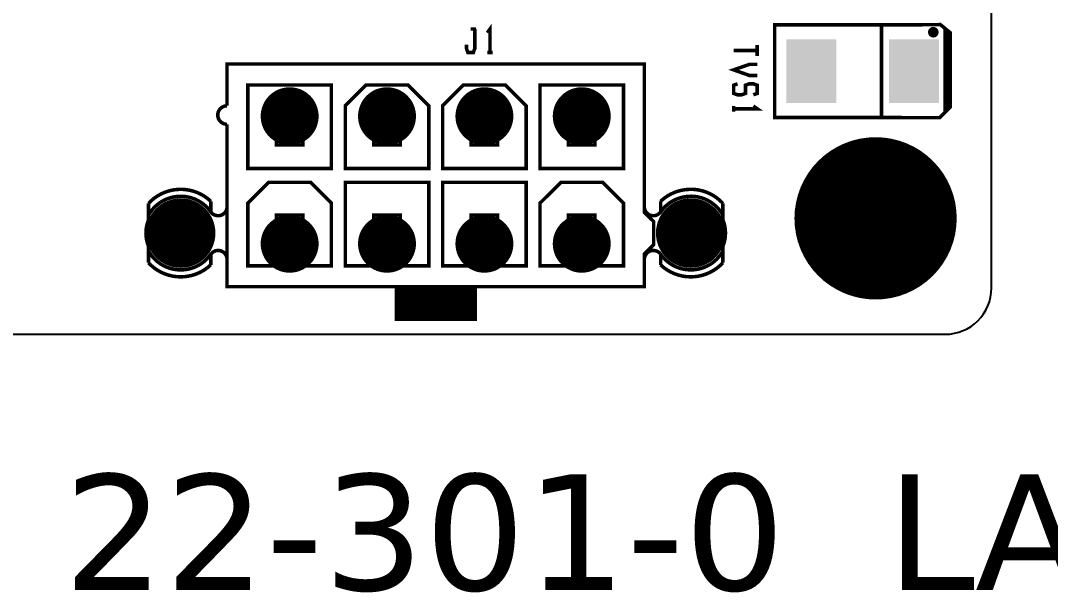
# Model space of a CAD drawing. Extents: x -8 to 204, y 99 to 321.
# Drawn here: x 52.42 to 96.84, y 98.68 to 123.34 of the extents above; entities that cross this region are included whole.
import ezdxf

# ---------------------------------------------------------------- set-up
doc = ezdxf.new("R2010")
doc.units = 0
doc.header["$MEASUREMENT"] = 0
doc.layers.get('0').update_dxf_attribs({"linetype": 'CONTINUOUS'})
for name, color, linetype in [('22-301-0_DRD', 1, 'CONTINUOUS'), ('22-301-0_SMT', 8, 'CONTINUOUS'), ('22-301-0_SST', 255, 'CONTINUOUS'), ('THRUHOLE_NPT', 12, 'CONTINUOUS')]:
    doc.layers.add(name, color=color, linetype=linetype)
doc.styles.get("Standard").update_dxf_attribs({"font": 'verdana.ttf', "height": 5})

# ---------------------------------------------------------------- blocks, each defined once
blk = doc.blocks.new('RECTANGLE_15')
blk.add_solid([(1.0795, 1.3716), (1.0795, -1.3716), (-1.0795, 1.3716), (-1.0795, -1.3716)])
blk = doc.blocks.new('ROUND_22')
at = {"const_width": 3.50012}
blk.add_lwpolyline([(-1.75006, 0, 1), (1.75006, 0, 1)], format="xyb", close=True, dxfattribs=at)
blk = doc.blocks.new('ROUND_27')
at = {"const_width": 1.24968}
blk.add_lwpolyline([(-0.62484, 0, 1), (0.62484, 0, 1)], format="xyb", close=True, dxfattribs=at)
blk = doc.blocks.new('ROUND_26')
at = {"const_width": 1.49987}
blk.add_lwpolyline([(-0.749934, 0, 1), (0.749934, 0, 1)], format="xyb", close=True, dxfattribs=at)

msp = doc.modelspace()

# ---------------------------------------------------------------- linework, layer by layer
at = {"layer": '22-301-0_DRD'}
for p, q in [((94.302, 111.811), (94.302, 232.811)), ((-5.698, 109.812), (92.3, 109.812))]:
    msp.add_line(p, q, dxfattribs=at)
msp.add_arc((92.3, 111.811), 1.999, 270, 0, dxfattribs=at)
at = {"layer": '22-301-0_SST', "const_width": 0.152}
for points in [[(71.655, 122.304), (71.655, 122.133), (71.714, 121.963), (71.952, 121.963), (72.011, 122.133), (72.011, 122.979)], [(72.069, 122.979), (71.833, 122.979)], [(72.671, 121.963), (72.671, 122.979), (72.552, 122.812)], [(90.936, 123.157), (86.583, 123.159), (84.944, 123.159), (84.944, 119.162), (92.069, 119.154), (92.526, 119.611), (92.526, 122.812), (92.094, 123.167), (90.936, 123.157)], [(89.554, 123.116), (89.554, 119.179)], [(91.739, 122.979), (91.739, 122.692)], [(92.221, 123.066), (92.272, 123.015)], [(92.221, 123.066), (92.323, 122.964), (92.298, 122.939), (92.298, 119.433)], [(92.272, 123.015), (92.323, 122.939)], [(91.932, 122.786), (91.645, 122.786)], [(91.914, 122.923), (91.663, 122.923)], [(91.876, 122.961), (91.876, 122.71)], [(92.458, 122.827), (92.298, 122.827)], [(92.475, 122.69), (92.298, 122.69)], [(92.475, 122.552), (92.298, 122.552)], [(92.323, 122.939), (92.475, 122.812)], [(92.323, 122.939), (92.323, 119.459)], [(92.46, 122.824), (92.46, 119.596)], [(92.475, 122.812), (92.475, 119.611)], [(84.195, 121.813), (84.195, 122.288)], [(92.475, 122.415), (92.298, 122.415)], [(92.475, 122.278), (92.298, 122.278)], [(92.475, 122.141), (92.298, 122.141)], [(72.79, 121.963), (72.552, 121.963)], [(83.179, 122.052), (84.195, 122.052)], [(92.475, 122.004), (92.298, 122.004)], [(92.475, 121.867), (92.298, 121.867)], [(92.475, 121.729), (92.298, 121.729)], [(79.326, 115.311), (79.326, 121.465), (61.327, 121.465), (61.327, 119.664)], [(84.195, 120.975), (83.855, 120.975), (83.179, 121.214), (83.855, 121.45), (84.195, 121.45)], [(92.475, 121.592), (92.298, 121.592)], [(92.475, 121.455), (92.298, 121.455)], [(92.475, 121.318), (92.298, 121.318)], [(92.475, 121.181), (92.298, 121.181)], [(92.475, 121.044), (92.298, 121.044)], [(92.475, 120.907), (92.298, 120.907)], [(92.475, 120.769), (92.298, 120.769)], [(62.227, 120.564), (62.227, 116.964), (65.826, 116.964), (65.826, 120.564), (62.227, 120.564)], [(67.327, 120.564), (66.428, 119.664), (66.428, 116.964), (70.027, 116.964), (70.027, 119.664), (69.128, 120.564), (67.327, 120.564)], [(70.626, 119.664), (70.626, 116.964), (74.226, 116.964), (74.226, 119.664), (73.326, 120.564), (71.526, 120.564), (70.626, 119.664)], [(74.825, 120.564), (74.825, 116.964), (78.427, 116.964), (78.427, 120.564), (74.825, 120.564)], [(84.025, 120.137), (84.195, 120.198), (84.195, 120.553), (84.025, 120.612), (83.855, 120.612), (83.687, 120.553), (83.687, 120.198), (83.517, 120.137), (83.347, 120.137), (83.179, 120.198), (83.179, 120.553), (83.347, 120.612)], [(92.475, 120.632), (92.298, 120.632)], [(92.475, 120.495), (92.298, 120.495)], [(92.475, 120.358), (92.298, 120.358)], [(92.475, 120.221), (92.298, 120.221)], [(92.475, 120.084), (92.298, 120.084)], [(92.475, 119.946), (92.298, 119.946)], [(64.596, 119.116), (63.456, 119.116), (63.456, 119.515), (64.596, 119.515), (64.596, 119.116), (64.596, 117.975), (63.456, 117.975), (63.456, 119.116)], [(68.798, 119.116), (67.657, 119.116), (67.657, 119.515), (68.798, 119.515), (68.798, 119.116), (68.798, 117.975), (67.657, 117.975), (67.657, 119.116)], [(72.996, 119.116), (71.856, 119.116), (71.856, 119.515), (72.996, 119.515), (72.996, 119.116), (72.996, 117.975), (71.856, 117.975), (71.856, 119.116)], [(77.195, 119.116), (77.195, 119.515), (76.057, 119.515), (76.057, 119.116), (77.195, 119.116), (77.195, 117.975), (76.057, 117.975), (76.057, 119.116)], [(83.179, 119.418), (83.179, 119.654)], [(83.179, 119.537), (84.195, 119.537), (84.025, 119.654)], [(92.475, 119.809), (92.298, 119.809)], [(92.475, 119.672), (92.298, 119.672)], [(92.475, 119.611), (92.298, 119.433)], [(92.399, 119.535), (92.298, 119.535)], [(61.327, 118.864), (61.327, 115.311)], [(63.126, 116.365), (62.227, 115.466), (62.227, 112.766), (65.826, 112.766), (65.826, 115.466), (64.927, 116.365), (63.126, 116.365)], [(66.428, 116.365), (66.428, 112.766), (70.027, 112.766), (70.027, 116.365), (66.428, 116.365)], [(74.226, 112.766), (74.226, 116.365), (70.626, 116.365), (70.626, 112.766), (74.226, 112.766)], [(75.727, 116.365), (74.825, 115.466), (74.825, 112.766), (78.427, 112.766), (78.427, 115.466), (77.525, 116.365), (75.727, 116.365)], [(57.939, 115.456), (57.939, 114.948)], [(60.626, 115.087), (60.626, 115.545)], [(80.027, 115.545), (80.027, 115.087)], [(82.714, 114.948), (82.714, 115.456)], [(68.627, 111.867), (72.026, 111.867), (72.026, 110.467), (68.627, 110.467), (68.627, 111.867), (61.327, 111.867), (61.327, 113.043), (61.327, 115.311)], [(79.326, 115.311), (79.326, 115.075), (79.727, 114.676), (79.727, 113.675), (79.326, 113.276), (79.326, 113.04), (79.326, 111.867), (72.026, 111.867)], [(57.939, 114.948), (57.939, 113.403)], [(64.596, 113.817), (64.596, 113.416), (63.456, 113.416), (63.456, 113.817), (64.596, 113.817), (64.596, 114.955), (63.456, 114.955), (63.456, 113.817)], [(68.798, 113.817), (68.798, 113.416), (67.657, 113.416), (67.657, 113.817), (68.798, 113.817), (68.798, 114.955), (67.657, 114.955), (67.657, 113.817)], [(72.996, 113.817), (72.996, 113.416), (71.856, 113.416), (71.856, 113.817), (72.996, 113.817), (72.996, 114.955), (71.856, 114.955), (71.856, 113.817)], [(77.195, 113.817), (77.195, 113.416), (76.057, 113.416), (76.057, 113.817), (77.195, 113.817), (77.195, 114.955), (76.057, 114.955), (76.057, 113.817)], [(82.714, 114.948), (82.714, 113.403)], [(90.614, 113.802), (90.784, 113.863), (90.784, 114.219), (90.614, 114.277), (90.276, 114.277), (90.106, 114.158), (90.106, 113.802), (89.768, 113.802), (89.768, 114.277)], [(57.939, 112.895), (57.939, 113.403)], [(60.626, 113.264), (60.626, 112.806)], [(80.027, 113.264), (80.027, 112.806)], [(82.714, 112.895), (82.714, 113.403)], [(90.784, 112.964), (89.768, 112.964), (89.768, 113.439)], [(90.276, 113.32), (90.276, 112.964)], [(71.983, 111.854), (71.983, 110.515), (68.658, 110.515)], [(68.658, 111.854), (68.658, 110.515)], [(71.983, 111.854), (68.658, 111.854)], [(71.983, 111.714), (68.658, 111.714)], [(71.983, 111.577), (68.658, 111.577)], [(71.983, 111.44), (68.658, 111.44)], [(68.76, 111.854), (68.76, 110.515)], [(68.897, 111.854), (68.897, 110.515)], [(69.034, 111.854), (69.034, 110.515)], [(69.171, 111.854), (69.171, 110.515)], [(69.308, 111.854), (69.308, 110.515)], [(69.445, 111.854), (69.445, 110.515)], [(69.582, 111.854), (69.582, 110.515)], [(69.72, 111.854), (69.72, 110.515)], [(69.857, 111.854), (69.857, 110.515)], [(69.994, 111.854), (69.994, 110.515)], [(70.131, 111.854), (70.131, 110.515)], [(70.268, 111.854), (70.268, 110.515)], [(70.405, 111.854), (70.405, 110.515)], [(70.543, 111.854), (70.543, 110.515)], [(70.68, 111.854), (70.68, 110.515)], [(70.817, 111.854), (70.817, 110.515)], [(70.954, 111.854), (70.954, 110.515)], [(71.091, 111.854), (71.091, 110.515)], [(71.228, 111.854), (71.228, 110.515)], [(71.366, 111.854), (71.366, 110.515)], [(71.503, 111.854), (71.503, 110.515)], [(71.64, 111.854), (71.64, 110.515)], [(71.777, 111.854), (71.777, 110.515)], [(71.914, 111.854), (71.914, 110.515)], [(71.983, 111.303), (68.658, 111.303)], [(71.983, 111.166), (68.658, 111.166)], [(71.983, 111.028), (68.658, 111.028)], [(71.983, 110.891), (68.658, 110.891)], [(71.983, 110.754), (68.658, 110.754)], [(71.983, 110.617), (68.658, 110.617)]]:
    msp.add_lwpolyline(points, dxfattribs=at)
for points in [[(91.79, 122.989, 0.414214), (91.637, 122.837)], [(91.942, 122.837, 0.414214), (91.79, 122.989)], [(91.637, 122.837, 0.414214), (91.79, 122.685)], [(91.79, 122.685, 0.414214), (91.942, 122.837)], [(61.325, 119.664, 0.414214), (60.926, 119.266)], [(60.926, 119.266, 0.414214), (61.325, 118.867)], [(59.326, 116.063, 0.209324), (57.939, 115.456)], [(60.626, 115.545, 0.192246), (59.326, 116.064)], [(81.325, 116.063, 0.191993), (80.026, 115.545)], [(82.714, 115.456, 0.209562), (81.325, 116.065)], [(59.326, 115.763, 0.272125), (57.939, 114.948)], [(60.626, 115.087, 0.244527), (59.326, 115.764)], [(81.325, 115.763, 0.244284), (80.026, 115.088)], [(82.714, 114.948, 0.272334), (81.325, 115.766)], [(60.626, 115.087, 0.243023), (60.941, 114.925)], [(60.941, 114.925, 0.414214), (61.327, 115.311)], [(79.326, 115.311, 0.414214), (79.712, 114.925)], [(79.712, 114.925, 0.243023), (80.027, 115.087)], [(57.939, 114.742, 0.097242), (57.828, 114.176)], [(82.826, 114.176, 0.097081), (82.715, 114.742)], [(57.827, 114.176, 0.097241), (57.939, 113.609)], [(82.714, 113.609, 0.09708), (82.825, 114.176)], [(57.939, 113.403, 0.272125), (59.326, 112.588)], [(59.326, 112.588, 0.244527), (60.626, 113.264)], [(60.941, 113.426, 0.243023), (60.627, 113.264)], [(61.327, 113.04, 0.414214), (60.941, 113.426)], [(79.712, 113.426, 0.414214), (79.326, 113.04)], [(80.027, 113.264, 0.243023), (79.712, 113.426)], [(80.027, 113.264, 0.244283), (81.325, 112.589)], [(81.325, 112.588, 0.272334), (82.714, 113.403)], [(57.939, 112.895, 0.209323), (59.326, 112.288)], [(59.326, 112.288, 0.192246), (60.626, 112.807)], [(80.027, 112.806, 0.191993), (81.325, 112.289)], [(81.325, 112.288, 0.209562), (82.713, 112.897)]]:
    msp.add_lwpolyline(points, format="xyb", dxfattribs=at)

# ---------------------------------------------------------------- block references
at = {"layer": '22-301-0_SMT'}
for name, p in [('RECTANGLE_15', (86.532, 121.161)), ('RECTANGLE_15', (90.951, 121.161)), ('ROUND_27', (64.027, 119.215)), ('ROUND_27', (68.226, 119.215)), ('ROUND_27', (72.427, 119.215)), ('ROUND_27', (76.626, 119.215)), ('ROUND_22', (89.3, 114.811)), ('ROUND_27', (64.027, 113.716)), ('ROUND_27', (68.226, 113.716)), ('ROUND_27', (72.427, 113.716)), ('ROUND_27', (76.626, 113.716))]:
    msp.add_blockref(name, p, dxfattribs=at)
at = {"layer": 'THRUHOLE_NPT'}
for p in [(59.326, 114.176), (81.325, 114.176)]:
    msp.add_blockref('ROUND_26', p, dxfattribs=at)

# ---------------------------------------------------------------- texts
at = {"linetype": 'Continuous'}
msp.add_text('VISTA   SCHEDA  22-301-0  LATO MONTAGGIO COMPONENTI', height=5, dxfattribs=at).set_placement((-5.186, 98.777))

doc.saveas('drawing.dxf')
